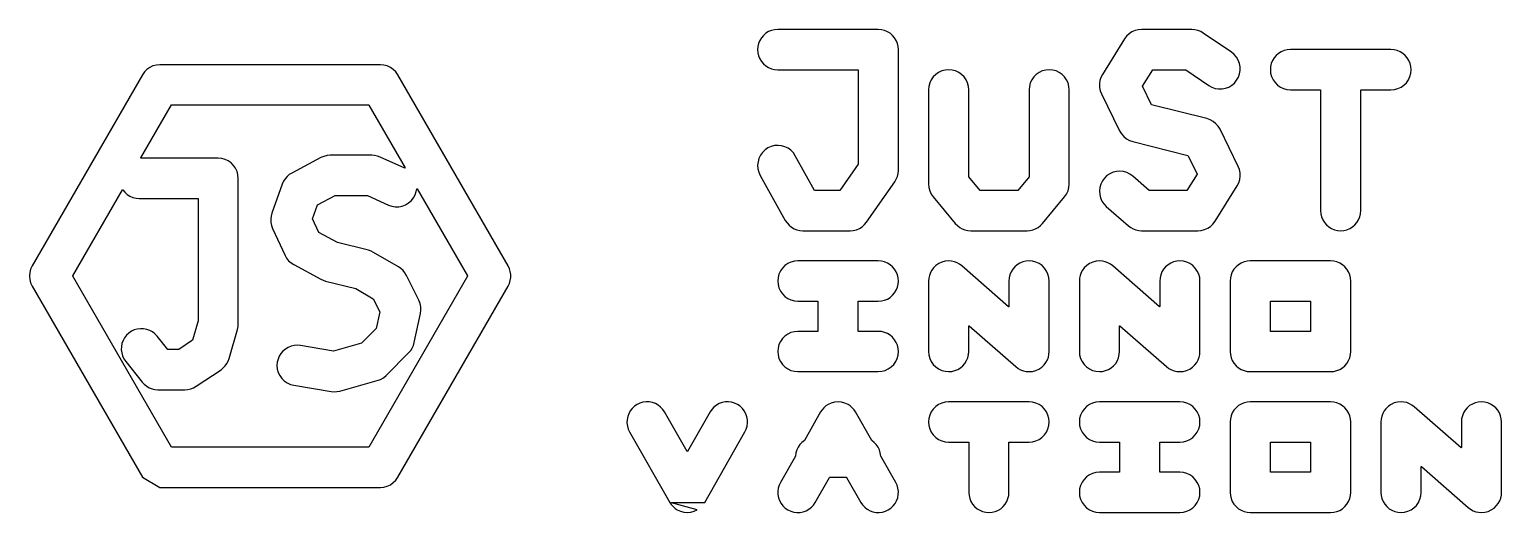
# Model space of a CAD drawing. Header units: millimetres. Extents: x -15.7 to 13.6, y -4.7 to 4.9.
import ezdxf

# ---------------------------------------------------------------- set-up
doc = ezdxf.new("R2010")
doc.units = ezdxf.units.MM

msp = doc.modelspace()

# ---------------------------------------------------------------- linework, layer by layer
at = {"layer": 'WATERMARK'}
for points in [[(0.65353, 0.90509), (0.71564, 0.92026), (0.77454, 0.94513), (0.82872, 0.97907), (0.87681, 1.02121), (0.91763, 1.07054), (1.47764, 1.87054), (1.50867, 1.92296), (1.53142, 1.97957), (1.5453, 2.03898), (1.54999, 2.0999), (1.55, 4.4999), (1.54509, 4.56238), (1.53047, 4.62342), (1.50648, 4.68141), (1.47371, 4.73495), (1.43297, 4.78269), (1.38526, 4.82348), (1.33176, 4.8563), (1.27379, 4.88035), (1.21276, 4.89503), (1.1501, 4.89999), (-0.8499, 4.9), (-0.91238, 4.89509), (-0.97342, 4.88047), (-1.03141, 4.85648), (-1.08495, 4.82371), (-1.13269, 4.78297), (-1.17348, 4.73526), (-1.2063, 4.68176), (-1.23035, 4.62379), (-1.24503, 4.56276), (-1.24998, 4.5002), (-1.24509, 4.43762), (-1.23047, 4.37658), (-1.20648, 4.31859), (-1.17371, 4.26505), (-1.13297, 4.21731), (-1.08526, 4.17652), (-1.03176, 4.1437), (-0.97379, 4.11965), (-0.91276, 4.10497), (-0.8501, 4.10001), (0.74629, 4.09983), (0.74983, 4.09629), (0.74933, 2.22517), (0.38235, 1.70117), (0.38001, 1.70008), (-0.11351, 1.70017), (-0.11575, 1.70146), (-0.50077, 2.39101), (-0.53974, 2.44843), (-0.58829, 2.49847), (-0.64479, 2.53932), (-0.70752, 2.56974), (-0.77459, 2.5888), (-0.84394, 2.59593), (-0.91348, 2.59091), (-0.98109, 2.57388), (-1.04472, 2.54538), (-1.10243, 2.50626), (-1.15247, 2.45771), (-1.19332, 2.40121), (-1.22374, 2.33848), (-1.2428, 2.27141), (-1.24993, 2.20206), (-1.24491, 2.13252), (-1.22788, 2.06491), (-1.19933, 2.00118), (-0.69934, 1.10516), (-0.66593, 1.0547), (-0.62524, 1.00977), (-0.57822, 0.97152), (-0.52597, 0.9408), (-0.46967, 0.91834), (-0.41063, 0.90464), (-0.35009, 0.90001), (0.5899, 0.9)], [(7.57695, 0.90566), (7.64221, 0.9225), (7.70372, 0.95006), (7.75972, 0.98755), (7.80864, 1.03391), (7.84914, 1.08792), (8.28914, 1.79191), (8.31992, 1.85185), (8.34023, 1.91621), (8.34943, 1.98306), (8.34727, 2.05051), (8.33379, 2.11663), (8.30936, 2.17965), (7.94937, 2.91565), (7.91354, 2.97518), (7.86788, 3.02769), (7.81382, 3.0715), (7.75299, 3.10527), (7.68711, 3.12802), (6.58859, 3.40283), (6.40768, 3.77103), (6.40786, 3.77362), (6.61106, 4.09866), (6.61335, 4.09987), (7.26577, 4.09983), (7.72388, 3.78606), (7.78472, 3.75177), (7.85048, 3.7286), (7.91926, 3.7172), (7.98898, 3.71793), (8.05751, 3.73074), (8.12278, 3.75526), (8.18279, 3.79075), (8.23543, 3.8358), (8.27975, 3.88962), (8.31405, 3.95032), (8.33729, 4.01606), (8.34876, 4.08483), (8.34812, 4.15454), (8.33538, 4.22309), (8.31092, 4.28838), (8.27551, 4.34844), (8.2302, 4.40143), (8.17629, 4.44582), (7.61629, 4.82984), (7.56444, 4.85994), (7.50859, 4.882), (7.45006, 4.89545), (7.39009, 4.89999), (6.39011, 4.9), (6.32305, 4.89434), (6.25779, 4.8775), (6.19628, 4.84994), (6.14028, 4.81245), (6.09136, 4.76609), (6.05086, 4.71208), (5.61086, 4.00809), (5.58008, 3.94815), (5.55977, 3.88379), (5.55057, 3.81694), (5.55273, 3.74949), (5.56621, 3.68337), (5.59064, 3.62035), (5.95063, 2.88435), (5.98646, 2.82482), (6.03212, 2.77231), (6.08618, 2.7285), (6.14701, 2.69473), (6.21289, 2.67198), (7.31141, 2.39717), (7.49232, 2.02897), (7.49214, 2.02638), (7.28894, 1.70134), (7.28665, 1.70013), (6.54058, 1.70017), (6.21292, 1.98543), (6.15686, 2.02633), (6.09427, 2.05705), (6.0273, 2.07644), (5.95798, 2.0839), (5.88841, 2.07921), (5.82072, 2.06251), (5.75696, 2.03431), (5.69906, 1.99547), (5.64879, 1.94716), (5.60767, 1.89086), (5.57695, 1.82827), (5.55756, 1.7613), (5.5501, 1.69198), (5.55479, 1.62241), (5.57149, 1.55472), (5.59969, 1.49096), (5.63853, 1.43306), (5.68691, 1.38271), (6.12692, 0.99869), (6.17265, 0.96422), (6.22291, 0.93659), (6.2766, 0.91643), (6.33262, 0.90415), (6.38991, 0.90001), (7.50989, 0.9)], [(10.41238, 0.90491), (10.47342, 0.91953), (10.53141, 0.94352), (10.58495, 0.97629), (10.63269, 1.01703), (10.67348, 1.06474), (10.7063, 1.11824), (10.73035, 1.17621), (10.74503, 1.23724), (10.74999, 1.2999), (10.75017, 3.69629), (10.75371, 3.69983), (11.35011, 3.70001), (11.41967, 3.70613), (11.4866, 3.72407), (11.5498, 3.7535), (11.60694, 3.79346), (11.65626, 3.84273), (11.69628, 3.89982), (11.72578, 3.96299), (11.74387, 4.03033), (11.74998, 4.09979), (11.74509, 4.16238), (11.73047, 4.22342), (11.70648, 4.28141), (11.67371, 4.33495), (11.63297, 4.38269), (11.58526, 4.42348), (11.53176, 4.4563), (11.47379, 4.48035), (11.41276, 4.49503), (11.3501, 4.49999), (9.3501, 4.5), (9.28762, 4.49509), (9.22658, 4.48047), (9.16859, 4.45648), (9.11505, 4.42371), (9.06731, 4.38297), (9.02652, 4.33526), (8.9937, 4.28176), (8.96965, 4.22379), (8.95497, 4.16276), (8.95002, 4.10021), (8.95606, 4.03076), (8.97407, 3.9634), (9.0035, 3.9002), (9.04346, 3.84306), (9.09273, 3.79374), (9.14982, 3.75372), (9.21299, 3.72422), (9.28033, 3.70613), (9.34989, 3.70001), (9.94629, 3.69983), (9.94983, 3.69629), (9.95001, 1.2999), (9.95491, 1.23762), (9.96953, 1.17658), (9.99352, 1.11859), (10.02629, 1.06505), (10.06703, 1.01731), (10.11474, 0.97652), (10.16824, 0.9437), (10.22621, 0.91965), (10.28724, 0.90497), (10.3498, 0.90002)], [(-8.68683, -4.19394), (-8.61947, -4.17593), (-8.55627, -4.1465), (-8.49913, -4.10654), (-8.44981, -4.05727), (-8.40972, -4.00009), (-6.21578, -0.20008), (-6.18987, -0.14631), (-6.17222, -0.08919), (-6.16329, -0.03008), (-6.16326, 0.0297), (-6.17214, 0.08882), (-6.18974, 0.14596), (-6.21569, 0.19992), (-8.40961, 3.99991), (-8.44953, 4.05694), (-8.4988, 4.10626), (-8.55589, 4.14628), (-8.61906, 4.17578), (-8.6864, 4.19387), (-8.75596, 4.19999), (-13.14382, 4.2), (-13.21317, 4.19394), (-13.28053, 4.17593), (-13.34373, 4.1465), (-13.40087, 4.10654), (-13.45019, 4.05727), (-13.49028, 4.00009), (-15.68422, 0.20009), (-15.71364, 0.13701), (-15.73173, 0.06967), (-15.73784, 0.00022), (-15.7318, -0.06924), (-15.71379, -0.1366), (-15.68432, -0.1999), (-13.49031, -3.99997), (-13.14392, -4.19996), (-8.75618, -4.2)], [(4.16801, 0.90424), (4.22498, 0.9169), (4.27949, 0.9377), (4.3304, 0.96622), (4.37662, 1.00183), (4.41723, 1.04386), (4.85722, 1.57185), (4.89679, 1.62871), (4.92602, 1.69163), (4.94393, 1.75867), (4.94999, 1.82789), (4.95, 3.69989), (4.94394, 3.76924), (4.92593, 3.8366), (4.8965, 3.8998), (4.85654, 3.95694), (4.80727, 4.00626), (4.75018, 4.04628), (4.68701, 4.07578), (4.61967, 4.09387), (4.55022, 4.09998), (4.48076, 4.09394), (4.4134, 4.07593), (4.3502, 4.0465), (4.29306, 4.00654), (4.24374, 3.95727), (4.20372, 3.90018), (4.17422, 3.83701), (4.15613, 3.76967), (4.15001, 3.70011), (4.14983, 1.97334), (3.92319, 1.70091), (3.1784, 1.70017), (2.95046, 1.97253), (2.94999, 3.70011), (2.94387, 3.76967), (2.92593, 3.8366), (2.8965, 3.8998), (2.85654, 3.95694), (2.80727, 4.00626), (2.75018, 4.04628), (2.68701, 4.07578), (2.61967, 4.09387), (2.55022, 4.09998), (2.48076, 4.09394), (2.4134, 4.07593), (2.3502, 4.0465), (2.29306, 4.00654), (2.24374, 3.95727), (2.20372, 3.90018), (2.17422, 3.83701), (2.15613, 3.76967), (2.15001, 3.70011), (2.15, 1.82811), (2.156, 1.75909), (2.17384, 1.69204), (2.20299, 1.62908), (2.24265, 1.57202), (2.68265, 1.044), (2.72311, 1.00208), (2.76929, 0.96642), (2.82018, 0.93785), (2.87467, 0.917), (2.93162, 0.9043), (2.98991, 0.90001), (4.10991, 0.9)], [(-12.9126, -3.39933), (-14.87504, -0.00129), (-14.87504, 0.00129), (-13.8859, 1.71352), (-13.8834, 1.71419), (-13.8795, 1.71231), (-13.84326, 1.66697), (-13.79485, 1.62334), (-13.74, 1.58816), (-13.68016, 1.56234), (-13.61692, 1.54659), (-13.55207, 1.5413), (-12.38632, 1.54113), (-12.38278, 1.53759), (-12.38261, -0.89328), (-12.49205, -1.27643), (-12.7645, -1.45844), (-12.98707, -1.45853), (-13.19846, -1.19585), (-13.24132, -1.15013), (-13.29087, -1.1116), (-13.34583, -1.0813), (-13.40486, -1.05996), (-13.4665, -1.04813), (-13.52924, -1.04608), (-13.59152, -1.05388), (-13.65181, -1.07131), (-13.70863, -1.09797), (-13.76059, -1.13319), (-13.80639, -1.1761), (-13.84492, -1.22565), (-13.87522, -1.28061), (-13.89656, -1.33964), (-13.90839, -1.40128), (-13.91044, -1.46402), (-13.90264, -1.5263), (-13.88521, -1.58659), (-13.85855, -1.64341), (-13.82328, -1.69545), (-13.49284, -2.1085), (-13.45225, -2.15213), (-13.40557, -2.18931), (-13.35387, -2.21912), (-13.29831, -2.24092), (-13.24013, -2.25421), (-13.18052, -2.25869), (-12.64357, -2.2587), (-12.58507, -2.2544), (-12.52775, -2.24158), (-12.47291, -2.2205), (-12.42168, -2.19157), (-11.92602, -1.86113), (-11.88155, -1.82673), (-11.84227, -1.78638), (-11.80905, -1.74091), (-11.78255, -1.69123), (-11.76325, -1.63823), (-11.59802, -1.05997), (-11.58651, -1.00565), (-11.58262, -0.95009), (-11.58261, 1.94119), (-11.58867, 2.01054), (-11.60668, 2.0779), (-11.63611, 2.1411), (-11.67607, 2.19824), (-11.72534, 2.24756), (-11.78243, 2.28758), (-11.8456, 2.31708), (-11.91294, 2.33517), (-11.9825, 2.34129), (-13.51686, 2.34147), (-13.5204, 2.34501), (-13.5204, 2.34759), (-12.9126, 3.39933), (-8.9886, 3.39983), (-8.98636, 3.39854), (-8.2651, 2.14927), (-8.26639, 2.14444), (-8.27122, 2.14315), (-8.76202, 2.36393), (-8.81465, 2.38328), (-8.86972, 2.39513), (-8.926, 2.39912), (-9.75207, 2.39913), (-9.81652, 2.39391), (-9.87938, 2.37835), (-9.93901, 2.35281), (-10.51728, 2.04716), (-10.56741, 2.01571), (-10.61242, 1.97716), (-10.65124, 1.93238), (-10.68302, 1.88235), (-10.70709, 1.82809), (-10.91362, 1.24984), (-10.92986, 1.19014), (-10.93672, 1.12855), (-10.93398, 1.06664), (-10.92171, 1.00589), (-10.90017, 0.94768), (-10.65235, 0.41073), (-10.62082, 0.35472), (-10.58066, 0.30441), (-10.53296, 0.26119), (-10.47885, 0.22612), (-9.94188, -0.06302), (-9.89676, -0.08382), (-9.84926, -0.09891), (-9.243, -0.25068), (-8.90038, -0.45074), (-8.76871, -0.71392), (-8.83824, -1.03961), (-9.13464, -1.33609), (-9.69016, -1.49057), (-10.34738, -1.38152), (-10.40962, -1.37612), (-10.47223, -1.38051), (-10.53338, -1.39463), (-10.59157, -1.41816), (-10.64537, -1.45049), (-10.69344, -1.49085), (-10.73461, -1.53822), (-10.76786, -1.59146), (-10.79238, -1.64924), (-10.80755, -1.71013), (-10.81301, -1.77962), (-10.80632, -1.84902), (-10.78767, -1.91621), (-10.75765, -1.97913), (-10.71716, -2.03589), (-10.66742, -2.08475), (-10.60996, -2.12423), (-10.54651, -2.15314), (-10.47891, -2.17061), (-9.73541, -2.29455), (-9.67766, -2.29991), (-9.61965, -2.29686), (-9.5626, -2.28543), (-8.81913, -2.07892), (-8.75503, -2.05504), (-8.69584, -2.02055), (-8.64332, -1.97639), (-8.18896, -1.52203), (-8.15146, -1.47873), (-8.12047, -1.43043), (-8.09671, -1.3782), (-8.08065, -1.32303), (-7.95673, -0.74478), (-7.94822, -0.67804), (-7.95101, -0.6107), (-7.96506, -0.54479), (-7.99002, -0.48208), (-8.23784, 0.01359), (-8.26734, 0.06325), (-8.30373, 0.10823), (-8.34623, 0.14748), (-8.39403, 0.18024), (-8.88968, 0.46938), (-8.94036, 0.49432), (-8.99421, 0.51194), (-9.60599, 0.6649), (-9.9815, 0.86711), (-10.10485, 1.13391), (-10.0061, 1.41184), (-9.65283, 1.599), (-9.01301, 1.59913), (-8.59448, 1.41128), (-8.52853, 1.38832), (-8.45971, 1.37718), (-8.38999, 1.37816), (-8.32151, 1.39123), (-8.25633, 1.41599), (-8.19645, 1.45169), (-8.14367, 1.49725), (-8.09985, 1.55092), (-8.06578, 1.61175), (-8.04295, 1.67691), (-8.03353, 1.73269), (-8.02946, 1.7356), (-8.02491, 1.73354), (-7.02496, 0.00129), (-7.02496, -0.00129), (-8.9874, -3.39933)], [(1.21924, -1.89394), (1.2866, -1.87593), (1.3498, -1.8465), (1.40694, -1.80654), (1.45626, -1.75727), (1.49628, -1.70018), (1.52578, -1.63701), (1.54387, -1.56967), (1.54998, -1.50021), (1.54509, -1.43762), (1.53047, -1.37658), (1.50648, -1.31859), (1.47371, -1.26505), (1.43297, -1.21731), (1.38526, -1.17652), (1.33176, -1.1437), (1.27379, -1.11965), (1.21276, -1.10497), (1.1501, -1.10001), (0.75371, -1.09983), (0.75017, -1.09629), (0.75067, -0.5025), (0.7525, -0.50067), (1.1501, -0.49999), (1.21238, -0.49509), (1.27342, -0.48047), (1.33141, -0.45648), (1.38495, -0.42371), (1.43269, -0.38297), (1.47348, -0.33526), (1.5063, -0.28176), (1.53035, -0.22379), (1.54503, -0.16276), (1.54998, -0.1002), (1.54509, -0.03762), (1.53047, 0.02342), (1.50648, 0.08141), (1.47371, 0.13495), (1.43297, 0.18269), (1.38526, 0.22348), (1.33176, 0.2563), (1.27379, 0.28035), (1.21276, 0.29503), (1.1501, 0.29999), (-0.44989, 0.3), (-0.51924, 0.29394), (-0.5866, 0.27593), (-0.6498, 0.2465), (-0.70694, 0.20654), (-0.75626, 0.15727), (-0.79628, 0.10018), (-0.82578, 0.03701), (-0.84387, -0.03033), (-0.84998, -0.09978), (-0.84394, -0.16924), (-0.82593, -0.2366), (-0.7965, -0.2998), (-0.75654, -0.35694), (-0.70727, -0.40626), (-0.65018, -0.44628), (-0.58701, -0.47578), (-0.51967, -0.49387), (-0.45011, -0.49999), (-0.05371, -0.50017), (-0.05017, -0.50371), (-0.05067, -1.0975), (-0.0525, -1.09933), (-0.45011, -1.10001), (-0.51967, -1.10613), (-0.5866, -1.12407), (-0.6498, -1.1535), (-0.70694, -1.19346), (-0.75626, -1.24273), (-0.79628, -1.29982), (-0.82578, -1.36299), (-0.84387, -1.43033), (-0.84998, -1.49978), (-0.84394, -1.56924), (-0.82593, -1.6366), (-0.7965, -1.6998), (-0.75654, -1.75694), (-0.70727, -1.80626), (-0.65018, -1.84628), (-0.58701, -1.87578), (-0.51967, -1.89387), (-0.45011, -1.89999), (1.14989, -1.9)], [(4.21762, -1.89423), (4.28349, -1.87705), (4.34549, -1.84895), (4.40183, -1.81075), (4.45089, -1.76354), (4.48555, -1.7177), (4.51328, -1.66738), (4.53351, -1.6136), (4.54583, -1.55748), (4.54999, -1.50009), (4.55, -0.10011), (4.54394, -0.03076), (4.52593, 0.0366), (4.4965, 0.0998), (4.45654, 0.15694), (4.40727, 0.20626), (4.35018, 0.24628), (4.28701, 0.27578), (4.21967, 0.29387), (4.15021, 0.29998), (4.08762, 0.29509), (4.02658, 0.28047), (3.96859, 0.25648), (3.91505, 0.22371), (3.86731, 0.18297), (3.82652, 0.13526), (3.7937, 0.08176), (3.76965, 0.02379), (3.75497, -0.03724), (3.75001, -0.0999), (3.74983, -0.60877), (3.74629, -0.6123), (3.74371, -0.6123), (2.81333, 0.20108), (2.7674, 0.23575), (2.71738, 0.26328), (2.6636, 0.28351), (2.60748, 0.29583), (2.5502, 0.29999), (2.48238, 0.29422), (2.41651, 0.27705), (2.35451, 0.24895), (2.29817, 0.21075), (2.24911, 0.16354), (2.21445, 0.1177), (2.18672, 0.06738), (2.16649, 0.0136), (2.15417, -0.04252), (2.15001, -0.09991), (2.15, -1.49989), (2.15606, -1.56924), (2.17407, -1.6366), (2.2035, -1.6998), (2.24346, -1.75694), (2.29273, -1.80626), (2.34982, -1.84628), (2.41299, -1.87578), (2.48033, -1.89387), (2.54979, -1.89998), (2.61238, -1.89509), (2.67342, -1.88047), (2.73141, -1.85648), (2.78495, -1.82371), (2.83269, -1.78297), (2.87348, -1.73526), (2.9063, -1.68176), (2.93035, -1.62379), (2.94503, -1.56276), (2.94999, -1.5001), (2.95017, -0.99123), (2.95371, -0.9877), (2.95629, -0.9877), (3.88667, -1.80108), (3.9326, -1.83575), (3.98262, -1.86328), (4.0364, -1.88351), (4.09252, -1.89583), (4.1498, -1.89999)], [(7.21762, -1.89423), (7.28349, -1.87705), (7.34549, -1.84895), (7.40183, -1.81075), (7.45089, -1.76354), (7.48555, -1.7177), (7.51328, -1.66738), (7.53351, -1.6136), (7.54583, -1.55748), (7.54999, -1.50009), (7.55, -0.10011), (7.54394, -0.03076), (7.52593, 0.0366), (7.4965, 0.0998), (7.45654, 0.15694), (7.40727, 0.20626), (7.35018, 0.24628), (7.28701, 0.27578), (7.21967, 0.29387), (7.15021, 0.29998), (7.08762, 0.29509), (7.02658, 0.28047), (6.96859, 0.25648), (6.91505, 0.22371), (6.86731, 0.18297), (6.82652, 0.13526), (6.7937, 0.08176), (6.76965, 0.02379), (6.75497, -0.03724), (6.75001, -0.0999), (6.74983, -0.60877), (6.74629, -0.6123), (6.74371, -0.6123), (5.81333, 0.20108), (5.7674, 0.23575), (5.71738, 0.26328), (5.6636, 0.28351), (5.60748, 0.29583), (5.5502, 0.29999), (5.48238, 0.29422), (5.41651, 0.27705), (5.35451, 0.24895), (5.29817, 0.21075), (5.24911, 0.16354), (5.21445, 0.1177), (5.18672, 0.06738), (5.16649, 0.0136), (5.15417, -0.04252), (5.15001, -0.09991), (5.15, -1.49989), (5.15606, -1.56924), (5.17407, -1.6366), (5.2035, -1.6998), (5.24346, -1.75694), (5.29273, -1.80626), (5.34982, -1.84628), (5.41299, -1.87578), (5.48033, -1.89387), (5.54979, -1.89998), (5.61238, -1.89509), (5.67342, -1.88047), (5.73141, -1.85648), (5.78495, -1.82371), (5.83269, -1.78297), (5.87348, -1.73526), (5.9063, -1.68176), (5.93035, -1.62379), (5.94503, -1.56276), (5.94999, -1.5001), (5.95017, -0.99123), (5.95371, -0.9877), (5.95629, -0.9877), (6.88667, -1.80108), (6.9326, -1.83575), (6.98262, -1.86328), (7.0364, -1.88351), (7.09252, -1.89583), (7.1498, -1.89999)], [(10.21238, -1.89509), (10.27342, -1.88047), (10.33141, -1.85648), (10.38495, -1.82371), (10.43269, -1.78297), (10.47348, -1.73526), (10.5063, -1.68176), (10.53035, -1.62379), (10.54503, -1.56276), (10.54999, -1.5001), (10.55, -0.1001), (10.54509, -0.03762), (10.53047, 0.02342), (10.50648, 0.08141), (10.47371, 0.13495), (10.43297, 0.18269), (10.38526, 0.22348), (10.33176, 0.2563), (10.27379, 0.28035), (10.21276, 0.29503), (10.1501, 0.29999), (8.5501, 0.3), (8.48762, 0.29509), (8.42658, 0.28047), (8.36859, 0.25648), (8.31505, 0.22371), (8.26731, 0.18297), (8.22652, 0.13526), (8.1937, 0.08176), (8.16965, 0.02379), (8.15497, -0.03724), (8.15001, -0.0999), (8.15, -1.4999), (8.15491, -1.56238), (8.16953, -1.62342), (8.19352, -1.68141), (8.22629, -1.73495), (8.26703, -1.78269), (8.31474, -1.82348), (8.36824, -1.8563), (8.42621, -1.88035), (8.48724, -1.89503), (8.5499, -1.89999), (10.1499, -1.9)], [(8.95371, -1.09983), (8.95017, -1.09629), (8.95017, -0.50371), (8.95371, -0.50017), (9.7475, -0.50067), (9.74933, -0.5025), (9.74983, -1.09629), (9.74629, -1.09983)], [(-2.58091, -4.69398), (-2.51411, -4.67619), (-2.45163, -4.6473), (-2.96248, -4.50778), (-2.96496, -4.50344), (-2.96428, -4.50094), (-2.95996, -4.49846), (-2.30272, -4.49842), (-1.50275, -3.09855), (-1.47601, -3.04186), (-1.45842, -2.98161), (-1.45048, -2.91935), (-1.45237, -2.85662), (-1.46405, -2.79495), (-1.48524, -2.73586), (-1.5154, -2.68082), (-1.55381, -2.63118), (-1.59951, -2.58816), (-1.65138, -2.55281), (-1.70814, -2.52601), (-1.76839, -2.50842), (-1.83065, -2.50048), (-1.89338, -2.50237), (-1.95505, -2.51405), (-2.01414, -2.53524), (-2.06918, -2.5654), (-2.11882, -2.60381), (-2.16184, -2.64951), (-2.19724, -2.70146), (-2.64645, -3.48721), (-2.64868, -3.48852), (-2.65352, -3.48724), (-3.10276, -2.70146), (-3.13791, -2.64982), (-3.18089, -2.60407), (-3.2305, -2.56562), (-3.28551, -2.5354), (-3.34457, -2.51415), (-3.40623, -2.50241), (-3.46896, -2.50046), (-3.53123, -2.50834), (-3.5915, -2.52587), (-3.64828, -2.55262), (-3.70018, -2.58791), (-3.74593, -2.63089), (-3.78438, -2.6805), (-3.8146, -2.73551), (-3.83585, -2.79457), (-3.84759, -2.85623), (-3.84954, -2.91896), (-3.84166, -2.98123), (-3.82413, -3.0415), (-3.79734, -3.09837), (-2.99734, -4.49839), (-2.96798, -4.54266), (-2.93296, -4.58272), (-2.89293, -4.61778), (-2.84862, -4.64719), (-2.78589, -4.67619), (-2.71909, -4.69398), (-2.65022, -4.69999)], [(1.23123, -4.69166), (1.2915, -4.67413), (1.34828, -4.64738), (1.40018, -4.61209), (1.44593, -4.56911), (1.48438, -4.5195), (1.5146, -4.46449), (1.53585, -4.40543), (1.54759, -4.34377), (1.54954, -4.28104), (1.54166, -4.21877), (1.52413, -4.1585), (1.49734, -4.10163), (1.19779, -3.57741), (1.18898, -3.5156), (1.17161, -3.45717), (1.14538, -3.40172), (1.11097, -3.35093), (1.06921, -3.306), (1.02043, -3.26703), (0.69725, -2.70147), (0.66798, -2.65734), (0.63296, -2.61728), (0.59293, -2.58222), (0.54862, -2.55281), (0.48589, -2.52381), (0.41909, -2.50602), (0.35022, -2.50001), (0.28134, -2.50595), (0.21451, -2.52366), (0.15171, -2.55262), (0.10734, -2.58202), (0.06728, -2.61704), (0.03222, -2.65707), (0.00275, -2.70147), (-0.32043, -3.26703), (-0.36921, -3.306), (-0.41097, -3.35093), (-0.44519, -3.40138), (-0.47147, -3.45681), (-0.48898, -3.5156), (-0.49779, -3.57741), (-0.79734, -4.10163), (-0.82399, -4.15814), (-0.84158, -4.21839), (-0.84952, -4.28065), (-0.84763, -4.34338), (-0.83595, -4.40505), (-0.81476, -4.46414), (-0.7846, -4.51918), (-0.74619, -4.56882), (-0.70049, -4.61184), (-0.64862, -4.64719), (-0.59186, -4.67399), (-0.53161, -4.69158), (-0.46935, -4.69952), (-0.40662, -4.69763), (-0.34495, -4.68595), (-0.28586, -4.66476), (-0.23082, -4.6346), (-0.18118, -4.59619), (-0.13816, -4.55049), (-0.10276, -4.49854), (0.18148, -4.00148), (0.18372, -4.00018), (0.51626, -4.00017), (0.5185, -4.00146), (0.80276, -4.49854), (0.83791, -4.55018), (0.88089, -4.59593), (0.9305, -4.63438), (0.98551, -4.6646), (1.04457, -4.68585), (1.10623, -4.69759), (1.16896, -4.69954)], [(3.41238, -4.69509), (3.47342, -4.68047), (3.53141, -4.65648), (3.58495, -4.62371), (3.63269, -4.58297), (3.67348, -4.53526), (3.7063, -4.48176), (3.73035, -4.42379), (3.74503, -4.36276), (3.74999, -4.3001), (3.75017, -3.30371), (3.75371, -3.30017), (4.15011, -3.29999), (4.21924, -3.29394), (4.2866, -3.27593), (4.3498, -3.2465), (4.40694, -3.20654), (4.45626, -3.15727), (4.49628, -3.10018), (4.52578, -3.03701), (4.54387, -2.96967), (4.54998, -2.90022), (4.54394, -2.83076), (4.52593, -2.7634), (4.4965, -2.7002), (4.45654, -2.64306), (4.40727, -2.59374), (4.35018, -2.55372), (4.28701, -2.52422), (4.21967, -2.50613), (4.15011, -2.50001), (2.55011, -2.5), (2.48076, -2.50606), (2.4134, -2.52407), (2.3502, -2.5535), (2.29306, -2.59346), (2.24374, -2.64273), (2.20372, -2.69982), (2.17422, -2.76299), (2.15613, -2.83033), (2.15002, -2.89978), (2.15606, -2.96924), (2.17407, -3.0366), (2.2035, -3.0998), (2.24346, -3.15694), (2.29273, -3.20626), (2.34982, -3.24628), (2.41299, -3.27578), (2.48033, -3.29387), (2.54989, -3.29999), (2.94629, -3.30017), (2.94983, -3.30371), (2.95001, -4.3001), (2.95491, -4.36238), (2.96953, -4.42342), (2.99352, -4.48141), (3.02629, -4.53495), (3.06703, -4.58269), (3.11474, -4.62348), (3.16824, -4.6563), (3.22621, -4.68035), (3.28724, -4.69503), (3.3498, -4.69998)], [(7.21924, -4.69394), (7.2866, -4.67593), (7.3498, -4.6465), (7.40694, -4.60654), (7.45626, -4.55727), (7.49628, -4.50018), (7.52578, -4.43701), (7.54387, -4.36967), (7.54998, -4.30022), (7.54394, -4.23076), (7.52593, -4.1634), (7.4965, -4.1002), (7.45654, -4.04306), (7.40727, -3.99374), (7.35018, -3.95372), (7.28701, -3.92422), (7.21967, -3.90613), (7.15011, -3.90001), (6.75371, -3.89983), (6.75017, -3.89629), (6.75067, -3.3025), (6.7525, -3.30067), (7.15011, -3.29999), (7.21924, -3.29394), (7.2866, -3.27593), (7.3498, -3.2465), (7.40694, -3.20654), (7.45626, -3.15727), (7.49628, -3.10018), (7.52578, -3.03701), (7.54387, -2.96967), (7.54998, -2.90022), (7.54394, -2.83076), (7.52593, -2.7634), (7.4965, -2.7002), (7.45654, -2.64306), (7.40727, -2.59374), (7.35018, -2.55372), (7.28701, -2.52422), (7.21967, -2.50613), (7.15011, -2.50001), (5.55011, -2.5), (5.48076, -2.50606), (5.4134, -2.52407), (5.3502, -2.5535), (5.29306, -2.59346), (5.24374, -2.64273), (5.20372, -2.69982), (5.17422, -2.76299), (5.15613, -2.83033), (5.15002, -2.89978), (5.15606, -2.96924), (5.17407, -3.0366), (5.2035, -3.0998), (5.24346, -3.15694), (5.29273, -3.20626), (5.34982, -3.24628), (5.41299, -3.27578), (5.48033, -3.29387), (5.54989, -3.29999), (5.94629, -3.30017), (5.94983, -3.30371), (5.94933, -3.8975), (5.9475, -3.89933), (5.54989, -3.90001), (5.48033, -3.90613), (5.4134, -3.92407), (5.3502, -3.9535), (5.29306, -3.99346), (5.24374, -4.04273), (5.20372, -4.09982), (5.17422, -4.16299), (5.15613, -4.23033), (5.15002, -4.29978), (5.15606, -4.36924), (5.17407, -4.4366), (5.2035, -4.4998), (5.24346, -4.55694), (5.29273, -4.60626), (5.34982, -4.64628), (5.41299, -4.67578), (5.48033, -4.69387), (5.54989, -4.69999), (7.14989, -4.7)], [(10.21238, -4.69509), (10.27342, -4.68047), (10.33141, -4.65648), (10.38495, -4.62371), (10.43269, -4.58297), (10.47348, -4.53526), (10.5063, -4.48176), (10.53035, -4.42379), (10.54503, -4.36276), (10.54999, -4.3001), (10.55, -2.9001), (10.54509, -2.83762), (10.53047, -2.77658), (10.50648, -2.71859), (10.47371, -2.66505), (10.43297, -2.61731), (10.38526, -2.57652), (10.33176, -2.5437), (10.27379, -2.51965), (10.21276, -2.50497), (10.1501, -2.50001), (8.5501, -2.5), (8.48762, -2.50491), (8.42658, -2.51953), (8.36859, -2.54352), (8.31505, -2.57629), (8.26731, -2.61703), (8.22652, -2.66474), (8.1937, -2.71824), (8.16965, -2.77621), (8.15497, -2.83724), (8.15001, -2.8999), (8.15, -4.2999), (8.15491, -4.36238), (8.16953, -4.42342), (8.19352, -4.48141), (8.22629, -4.53495), (8.26703, -4.58269), (8.31474, -4.62348), (8.36824, -4.6563), (8.42621, -4.68035), (8.48724, -4.69503), (8.5499, -4.69999), (10.1499, -4.7)], [(13.21762, -4.69422), (13.28349, -4.67705), (13.34549, -4.64895), (13.40183, -4.61075), (13.45089, -4.56354), (13.48555, -4.5177), (13.51328, -4.46738), (13.53351, -4.4136), (13.54583, -4.35748), (13.54999, -4.30009), (13.55, -2.9001), (13.54509, -2.83762), (13.53047, -2.77658), (13.50648, -2.71859), (13.47371, -2.66505), (13.43297, -2.61731), (13.38526, -2.57652), (13.33176, -2.5437), (13.27379, -2.51965), (13.21276, -2.50497), (13.1502, -2.50002), (13.08762, -2.50491), (13.02658, -2.51953), (12.96859, -2.54352), (12.91505, -2.57629), (12.86731, -2.61703), (12.82652, -2.66474), (12.7937, -2.71824), (12.76965, -2.77621), (12.75497, -2.83724), (12.75001, -2.8999), (12.74983, -3.40877), (12.74629, -3.4123), (12.74371, -3.4123), (11.81333, -2.59892), (11.7677, -2.56445), (11.71738, -2.53672), (11.6636, -2.51649), (11.60748, -2.50417), (11.5502, -2.50001), (11.48238, -2.50577), (11.41651, -2.52295), (11.35451, -2.55105), (11.29817, -2.58925), (11.24911, -2.63646), (11.21445, -2.6823), (11.18672, -2.73262), (11.16649, -2.7864), (11.15417, -2.84252), (11.15001, -2.89991), (11.15, -4.2999), (11.15491, -4.36238), (11.16953, -4.42342), (11.19352, -4.48141), (11.22629, -4.53495), (11.26703, -4.58269), (11.31474, -4.62348), (11.36824, -4.6563), (11.42621, -4.68035), (11.48724, -4.69503), (11.54979, -4.69998), (11.61924, -4.69394), (11.6866, -4.67593), (11.7498, -4.6465), (11.80694, -4.60654), (11.85626, -4.55727), (11.89628, -4.50018), (11.92578, -4.43701), (11.94387, -4.36967), (11.94999, -4.30011), (11.95017, -3.79123), (11.95371, -3.7877), (11.95629, -3.7877), (12.88667, -4.60108), (12.9326, -4.63575), (12.98262, -4.66328), (13.0364, -4.68351), (13.09252, -4.69583), (13.1498, -4.69999)], [(8.95371, -3.89983), (8.95017, -3.89629), (8.95017, -3.30371), (8.95371, -3.30017), (9.7475, -3.30067), (9.74933, -3.3025), (9.74983, -3.89629), (9.74629, -3.89983)]]:
    msp.add_lwpolyline(points, close=True, dxfattribs=at)

doc.saveas('drawing.dxf')
